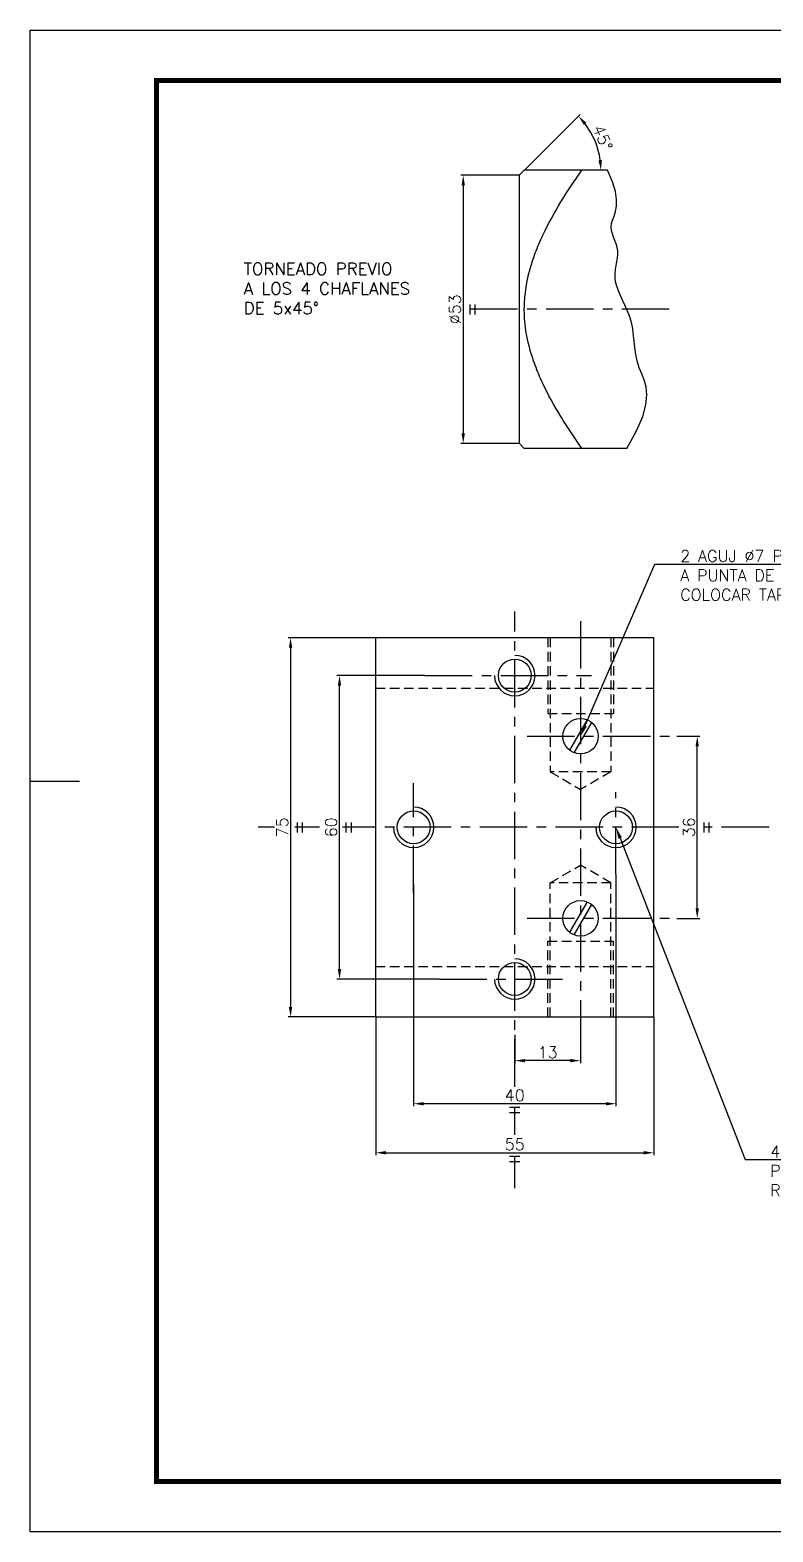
# Model space of a CAD drawing. Extents: x 0 to 420, y 0 to 297.
# Drawn here: x 0 to 146.9, y 0 to 297 of the extents above; entities that cross this region are included whole.
import ezdxf
from ezdxf import colors
from ezdxf.entities.mleader import LeaderData, LeaderLine
from ezdxf.math import Vec2, Vec3

# ---------------------------------------------------------------- set-up
doc = ezdxf.new("R2010")
doc.units = 0
doc.header["$LTSCALE"] = 7.5
doc.header["$MEASUREMENT"] = 0
doc.linetypes.add('CENTER', pattern=[2, 1.25, -0.25, 0.25, -0.25])
doc.linetypes.add('HIDDEN', pattern=[0.375, 0.25, -0.125])
doc.layers.get('0').update_dxf_attribs({"linetype": 'CONTINUOUS'})
doc.layers.get('DEFPOINTS').update_dxf_attribs({"linetype": 'CONTINUOUS'})
for name, color, linetype in [('CL', 1, 'CENTER'), ('CO', 3, 'CONTINUOUS'), ('FI', 1, 'CONTINUOUS'), ('OC', 1, 'HIDDEN')]:
    doc.layers.add(name, color=color, linetype=linetype)
doc.styles.add('ROMANS', font='ROMANS.SHX')
doc.dimstyles.new('1', dxfattribs={"dimtxt": 2.3, "dimasz": 2, "dimexe": 0.5, "dimexo": 0.0625, "dimgap": 0.5, "dimtad": 1, "dimdec": 4, "dimdsep": 46, "dimtxsty": 'ROMANS', "dimcen": -2, "dimclrt": 7, "dimadec": 0, "dimazin": 0, "dimtfac": 0.869565, "dimtdec": 4, "dimtmove": 0, "dimatfit": 3, "dimfxl": 1, "dimtolj": 1, "dimarcsym": 0})

# ---------------------------------------------------------------- blocks, each defined once
blk = doc.blocks.new('A3G')
blk.add_line((0, 148.5), (9.75, 148.5))
blk.add_lwpolyline([(0, 297), (420, 297), (420, 0), (0, 0)], close=True)
at = {"const_width": 1}
blk.add_lwpolyline([(25, 287), (410, 287), (410, 10), (25, 10)], close=True, dxfattribs=at)
blk = doc.blocks.new('*D2')
at = {"layer": 'CO', "color": 0, "lineweight": -2}
for p, q in [((78.01, 169.34), (60.69, 169.34)), ((61.19, 111.34), (61.19, 167.34)), ((80.87, 109.34), (60.69, 109.34))]:
    blk.add_line(p, q, dxfattribs=at)
at = {"layer": 'CO', "color": 0}
for points in [[(60.86, 167.34), (61.53, 167.34), (61.19, 169.34)], [(60.86, 111.34), (61.53, 111.34), (61.19, 109.34)]]:
    blk.add_solid(points, dxfattribs=at)
at = {"layer": 'DEFPOINTS', "color": 0}
for p in [(61.19, 169.34), (78.07, 169.34), (80.94, 109.34)]:
    blk.add_point(p, dxfattribs=at)
at = {"layer": 'CO', "color": 7, "insert": (59.54, 139.34), "char_height": 2.3, "attachment_point": 5, "rotation": 90, "style": 'ROMANS'}
blk.add_mtext('\\A1;60', dxfattribs=at)
blk = doc.blocks.new('*D3')
at = {"layer": 'CO', "color": 0, "lineweight": -2}
for p, q in [((68.29, 176.84), (51.01, 176.84)), ((51.51, 174.84), (51.51, 103.84)), ((68.29, 101.84), (51.01, 101.84))]:
    blk.add_line(p, q, dxfattribs=at)
at = {"layer": 'CO', "color": 0}
for points in [[(51.18, 174.84), (51.85, 174.84), (51.51, 176.84)], [(51.18, 103.84), (51.85, 103.84), (51.51, 101.84)]]:
    blk.add_solid(points, dxfattribs=at)
at = {"layer": 'DEFPOINTS', "color": 0}
for p in [(68.35, 176.84), (51.51, 101.84), (68.35, 101.84)]:
    blk.add_point(p, dxfattribs=at)
at = {"layer": 'CO', "color": 7, "insert": (49.86, 139.34), "char_height": 2.3, "attachment_point": 5, "rotation": 90, "style": 'ROMANS'}
blk.add_mtext('\\A1;75', dxfattribs=at)
blk = doc.blocks.new('*D4')
at = {"layer": 'CO', "color": 0, "lineweight": -2}
for p, q in [((75.85, 128.02), (75.85, 84.18)), ((115.85, 130.02), (115.85, 84.18)), ((113.85, 84.68), (77.85, 84.68))]:
    blk.add_line(p, q, dxfattribs=at)
at = {"layer": 'CO', "color": 0}
for points in [[(77.85, 85.01), (77.85, 84.35), (75.85, 84.68)], [(113.85, 85.01), (113.85, 84.35), (115.85, 84.68)]]:
    blk.add_solid(points, dxfattribs=at)
at = {"layer": 'DEFPOINTS', "color": 0}
for p in [(75.85, 128.08), (115.85, 130.08), (75.85, 84.68)]:
    blk.add_point(p, dxfattribs=at)
at = {"layer": 'CO', "color": 7, "insert": (95.85, 86.33), "char_height": 2.3, "attachment_point": 5, "style": 'ROMANS'}
blk.add_mtext('\\A1;40', dxfattribs=at)
blk = doc.blocks.new('*D5')
at = {"layer": 'CO', "color": 0, "lineweight": -2}
for p, q in [((95.85, 98.33), (95.85, 92.7)), ((108.85, 99.51), (108.85, 92.7)), ((106.85, 93.2), (97.85, 93.2))]:
    blk.add_line(p, q, dxfattribs=at)
at = {"layer": 'CO', "color": 0}
for points in [[(97.85, 93.54), (97.85, 92.87), (95.85, 93.2)], [(106.85, 93.54), (106.85, 92.87), (108.85, 93.2)]]:
    blk.add_solid(points, dxfattribs=at)
at = {"layer": 'DEFPOINTS', "color": 0}
for p in [(95.85, 98.4), (108.85, 99.57), (95.85, 93.2)]:
    blk.add_point(p, dxfattribs=at)
at = {"layer": 'CO', "color": 7, "insert": (102.35, 94.85), "char_height": 2.3, "attachment_point": 5, "style": 'ROMANS'}
blk.add_mtext('\\A1;13', dxfattribs=at)
blk = doc.blocks.new('*D6')
at = {"layer": 'CO', "color": 0, "lineweight": -2}
for p, q in [((127.86, 157.34), (132.42, 157.34)), ((131.92, 123.34), (131.92, 155.34)), ((127.86, 121.34), (132.42, 121.34))]:
    blk.add_line(p, q, dxfattribs=at)
at = {"layer": 'CO', "color": 0}
for points in [[(131.58, 155.34), (132.25, 155.34), (131.92, 157.34)], [(131.58, 123.34), (132.25, 123.34), (131.92, 121.34)]]:
    blk.add_solid(points, dxfattribs=at)
at = {"layer": 'DEFPOINTS', "color": 0}
for p in [(127.8, 157.34), (131.92, 157.34), (127.8, 121.34)]:
    blk.add_point(p, dxfattribs=at)
at = {"layer": 'CO', "color": 7, "insert": (130.27, 139.34), "char_height": 2.3, "attachment_point": 5, "rotation": 90, "style": 'ROMANS'}
blk.add_mtext('\\A1;36', dxfattribs=at)
blk = doc.blocks.new('*D7')
at = {"layer": 'CO', "color": 0, "lineweight": -2}
for p, q in [((68.35, 101.78), (68.35, 74.49)), ((123.35, 101.78), (123.35, 74.49)), ((70.35, 74.99), (121.35, 74.99))]:
    blk.add_line(p, q, dxfattribs=at)
at = {"layer": 'CO', "color": 0}
for points in [[(70.35, 75.32), (70.35, 74.66), (68.35, 74.99)], [(121.35, 75.32), (121.35, 74.66), (123.35, 74.99)]]:
    blk.add_solid(points, dxfattribs=at)
at = {"layer": 'DEFPOINTS', "color": 0}
for p in [(68.35, 101.84), (123.35, 101.84), (123.35, 74.99)]:
    blk.add_point(p, dxfattribs=at)
at = {"layer": 'CO', "color": 7, "insert": (95.85, 76.64), "char_height": 2.3, "attachment_point": 5, "style": 'ROMANS'}
blk.add_mtext('\\A1;55', dxfattribs=at)
blk = doc.blocks.new('*D28')
at = {"layer": 'CO', "color": 0, "lineweight": -2}
for p, q in [((96.67, 268.27), (85.15, 268.27)), ((85.65, 266.27), (85.65, 217.27)), ((96.67, 215.27), (85.15, 215.27))]:
    blk.add_line(p, q, dxfattribs=at)
at = {"layer": 'CO', "color": 0}
for points in [[(85.32, 266.27), (85.99, 266.27), (85.65, 268.27)], [(85.32, 217.27), (85.99, 217.27), (85.65, 215.27)]]:
    blk.add_solid(points, dxfattribs=at)
at = {"layer": 'DEFPOINTS', "color": 0}
for p in [(96.73, 268.27), (85.65, 215.27), (96.73, 215.27)]:
    blk.add_point(p, dxfattribs=at)
at = {"layer": 'CO', "color": 7, "insert": (84, 241.77), "char_height": 2.3, "attachment_point": 5, "rotation": 90, "style": 'ROMANS'}
blk.add_mtext('\\A1;%%C53', dxfattribs=at)
blk = doc.blocks.new('*D29')
at = {"layer": 'CO', "color": 0, "lineweight": -2}
blk.add_line((97.78, 269.32), (108.79, 280.33), dxfattribs=at)
blk.add_arc((97.73, 269.27), 15.13, 7.578, 37.422, dxfattribs=at)
at = {"layer": 'CO', "color": 0}
for points in [[(109.5, 278.25), (110, 278.69), (108.43, 279.97)], [(113.07, 271.29), (112.4, 271.25), (112.87, 269.27)]]:
    blk.add_solid(points, dxfattribs=at)
at = {"layer": 'DEFPOINTS', "color": 0}
for p in [(112.35, 273.19), (96.73, 268.27), (97.73, 269.27), (97.73, 269.27), (114.15, 269.27)]:
    blk.add_point(p, dxfattribs=at)
at = {"layer": 'CO', "color": 7, "insert": (113.24, 275.7), "char_height": 2.3, "attachment_point": 5, "rotation": 292.5, "style": 'ROMANS'}
blk.add_mtext('\\A1;45°', dxfattribs=at)

msp = doc.modelspace()

# ---------------------------------------------------------------- linework, layer by layer
for p, q in [((97.7327, 269.27267), (96.7327, 268.27267)), ((96.7327, 268.27267), (96.7327, 215.27267)), ((114.15164, 269.27267), (97.7327, 269.27267)), ((96.7327, 215.27267), (97.7327, 214.27267)), ((118.02285, 214.27267), (97.7327, 214.27267)), ((68.34993, 101.84388), (68.34993, 176.84388)), ((68.34993, 176.84388), (123.34993, 176.84388)), ((123.34993, 101.84388), (123.34993, 176.84388)), ((110.14896, 160.59388), (106.68486, 154.59388)), ((111.01499, 160.09388), (107.55089, 154.09388)), ((110.14896, 124.59388), (106.68486, 118.59388)), ((111.01499, 124.09388), (107.55089, 118.09388)), ((68.34993, 101.84388), (123.34993, 101.84388))]:
    msp.add_line(p, q)
for centre, radius in [((95.84993, 169.34388), 3.25), ((108.84993, 157.34388), 3.5), ((75.84993, 139.34388), 3.25), ((115.84993, 139.34388), 3.25), ((108.84993, 121.34388), 3.5), ((95.84993, 109.34388), 3.25)]:
    msp.add_circle(centre, radius)
msp.add_open_spline([(109.12357, 214.27267), (108.39566, 215.30209), (107.68066, 216.34197), (106.28343, 218.4483), (105.60199, 219.51366), (103.63178, 222.74227), (102.4118, 224.94136), (100.81444, 228.35608), (100.32127, 229.51393), (99.65815, 231.28896), (99.44993, 231.88704), (99.06279, 233.09781), (98.88425, 233.70973), (98.08319, 236.77314), (97.73016, 239.26274), (97.73335, 242.43478), (97.75623, 243.07464), (97.84535, 244.34351), (97.9114, 244.97334), (98.16999, 246.84984), (98.42303, 248.08354), (99.06684, 250.52137), (99.45775, 251.72619), (100.35259, 254.10865), (100.84988, 255.26978), (102.45446, 258.68514), (103.67226, 260.87267), (106.28198, 265.14265), (107.67517, 267.22432), (109.12357, 269.27267)], degree=3, knots=[0, 0, 0, 0, 0.0625, 0.0625, 0.125, 0.125, 0.25, 0.25, 0.3125, 0.3125, 0.34375, 0.34375, 0.375, 0.375, 0.5, 0.5, 0.53125, 0.53125, 0.5625, 0.5625, 0.625, 0.625, 0.6875, 0.6875, 0.75, 0.75, 0.875, 0.875, 1, 1, 1, 1])
at = {"layer": 'CL'}
for p, q in [((126.39301, 241.77267), (86.81061, 241.77267)), ((95.84993, 88.04841), (95.84993, 182.03332)), ((108.84993, 180.13538), (108.84993, 99.57219)), ((78.073, 169.34388), (111.01156, 169.34388)), ((98.27922, 157.34388), (127.79783, 157.34388)), ((75.84993, 126.34624), (75.84993, 148.10301)), ((115.84993, 130.07909), (115.84993, 146.29554)), ((48.36302, 139.34388), (45.08232, 139.34388)), ((57.20665, 139.34388), (52.35692, 139.34388)), ((128.29538, 139.34388), (61.77112, 139.34388)), ((146.12528, 139.34388), (133.43038, 139.34388)), ((98.27922, 121.34388), (127.79783, 121.34388)), ((80.93723, 109.34388), (107.07326, 109.34388)), ((95.84993, 78.56295), (95.84993, 83.83265)), ((95.84993, 68.00897), (95.84993, 74.17154))]:
    msp.add_line(p, q, dxfattribs=at)
at = {"layer": 'CO'}
for p, q in [((86.93292, 242.74458), (86.93292, 240.74446)), ((87.93292, 242.74458), (87.93292, 240.74446)), ((52.79345, 140.31579), (52.79345, 138.31567)), ((53.79345, 140.31579), (53.79345, 138.31567)), ((62.47113, 140.31579), (62.47113, 138.31567)), ((63.47113, 140.31579), (63.47113, 138.31567)), ((133.19529, 140.31579), (133.19529, 138.31567)), ((134.19529, 140.31579), (134.19529, 138.31567)), ((96.82184, 83.90665), (94.82172, 83.90665)), ((96.82184, 82.90665), (94.82172, 82.90665)), ((96.82184, 74.21749), (94.82172, 74.21749)), ((96.82184, 73.21749), (94.82172, 73.21749))]:
    msp.add_line(p, q, dxfattribs=at)
at = {"layer": 'FI'}
msp.add_lwpolyline([(118.02285, 214.27267), (119.92928, 217.7143), (121.14205, 220.56703), (121.77923, 222.91796), (121.95887, 224.85419), (121.79905, 226.46283), (121.41782, 227.83098), (120.93326, 229.04573), (120.46343, 230.1942), (120.10185, 231.34784), (119.8439, 232.51549), (119.66041, 233.69036), (119.52222, 234.86566), (119.40016, 236.03459), (119.26506, 237.19036), (119.08776, 238.32616), (118.83909, 239.43521), (118.49965, 240.512), (118.08913, 241.55625), (117.63697, 242.56896), (117.17261, 243.55115), (116.72551, 244.50383), (116.32511, 245.428), (116.00086, 246.32467), (115.7822, 247.19485), (115.68848, 248.03959), (115.69868, 248.86007), (115.78165, 249.65751), (115.90628, 250.43312), (116.04142, 251.18812), (116.15595, 251.92374), (116.21873, 252.64118), (116.19865, 253.34167), (116.0756, 254.02688), (115.87372, 254.70029), (115.62814, 255.36583), (115.37404, 256.02743), (115.14658, 256.68904), (114.9809, 257.35458), (114.91218, 258.02798), (114.97557, 258.71319), (115.18609, 259.4223), (115.47828, 260.20007), (115.7665, 261.09944), (115.96514, 262.17333), (115.98859, 263.47467), (115.75124, 265.05638), (115.16746, 266.97141), (114.15164, 269.27267)], dxfattribs=at)
for centre in [(95.84993, 169.34388), (75.84993, 139.34388), (115.84993, 139.34388), (95.84993, 109.34388)]:
    msp.add_arc(centre, 4, 180, 90, dxfattribs=at)
at = {"layer": 'OC'}
for p, q in [((102.34993, 176.84388), (102.34993, 161.84388)), ((102.84993, 176.84388), (102.84993, 150.30798)), ((114.84993, 176.84388), (114.84993, 150.30798)), ((115.34993, 176.84388), (115.34993, 161.84388)), ((68.34993, 166.84388), (123.34993, 166.84388)), ((102.34993, 161.84388), (115.34993, 161.84388)), ((102.84993, 150.30798), (108.84993, 146.84388)), ((114.84993, 150.30798), (102.84993, 150.30798)), ((114.84993, 150.30798), (108.84993, 146.84388)), ((102.84993, 128.37978), (108.84993, 131.84388)), ((114.84993, 128.37978), (108.84993, 131.84388)), ((102.84993, 101.84388), (102.84993, 128.37978)), ((114.84993, 128.37978), (102.84993, 128.37978)), ((114.84993, 101.84388), (114.84993, 128.37978)), ((102.34993, 116.84388), (115.34993, 116.84388)), ((102.34993, 101.84388), (102.34993, 116.84388)), ((115.34993, 101.84388), (115.34993, 116.84388)), ((68.34993, 111.84388), (123.34993, 111.84388))]:
    msp.add_line(p, q, dxfattribs=at)

# ---------------------------------------------------------------- block references
msp.add_blockref('A3G', (0, 0))

# ---------------------------------------------------------------- texts
at = {"layer": 'CO', "style": 'ROMANS'}
for s, p in [('TORNEADO PREVIO', (42.23858, 248.57526)), ('A LOS 4 CHAFLANES', (42.23858, 244.68954)), ('DE 5x45%%D', (42.23858, 240.80383))]:
    msp.add_text(s, height=2.4, dxfattribs=at).set_placement(p)

# ---------------------------------------------------------------- dimensions: what is measured, and where the dimension line sits
at = {"layer": 'CO'}
dim = msp.add_angular_dim_2l(base=(112.34961, 273.18926), line1=((114.15164, 269.27267), (97.7327, 269.27267)), line2=((97.7327, 269.27267), (96.7327, 268.27267)), dimstyle='1', dxfattribs=at)
dim.commit()
dim.dimension.update_dxf_attribs({"geometry": '*D29', "text_midpoint": (113.23774, 275.69507)})
dim = msp.add_linear_dim(base=(85.65354, 215.27267), p1=(96.7327, 268.27267), p2=(96.7327, 215.27267), angle=90, text='%%C<>', dimstyle='1', dxfattribs=at)
dim.commit()
dim.dimension.update_dxf_attribs({"geometry": '*D28', "text_midpoint": (84.00354, 241.77267)})
for base, p1, p2, picture, middle in [((51.51407, 101.84388), (68.34993, 176.84388), (68.34993, 101.84388), '*D3', (49.86407, 139.34388)), ((61.19175, 169.34388), (80.93723, 109.34388), (78.073, 169.34388), '*D2', (59.54175, 139.34388)), ((131.91591, 157.34388), (127.79783, 121.34388), (127.79783, 157.34388), '*D6', (130.26591, 139.34388))]:
    dim = msp.add_linear_dim(base=base, p1=p1, p2=p2, angle=90, dimstyle='1', dxfattribs=at)
    dim.commit()
    dim.dimension.update_dxf_attribs({"geometry": picture, "text_midpoint": middle})
for base, p1, p2, picture, middle in [((75.84993, 84.68065), (115.84993, 130.07909), (75.84993, 128.07909), '*D4', (95.84993, 86.33065)), ((123.34993, 74.99149), (68.34993, 101.84388), (123.34993, 101.84388), '*D7', (95.84993, 76.64149)), ((95.84993, 93.20339), (108.84993, 99.57219), (95.84993, 98.39688), '*D5', (102.34993, 94.85339))]:
    dim = msp.add_linear_dim(base=base, p1=p1, p2=p2, dimstyle='1', dxfattribs=at)
    dim.commit()
    dim.dimension.update_dxf_attribs({"geometry": picture, "text_midpoint": middle})

# ---------------------------------------------------------------- leaders
ml = msp.add_multileader_mtext('Standard', dxfattribs=at)
ml.set_content('2 AGUJ %%C7 PROF\\PA PUNTA DE MECHA : 110\\PCOLOCAR TAPON', color=7, style='ROMANS')
ml.set_leader_properties(color=256, linetype='ByLayer', lineweight=-1)
ml.build(insert=Vec2(0, 0))
ml.multileader.update_dxf_attribs({"text_left_attachment_type": 6, "text_right_attachment_type": 5, "dogleg_length": 4, "arrow_head_size": 2.3})
ctx = ml.context
ctx.base_point, ctx.char_height, ctx.arrow_head_size, ctx.landing_gap_size, ctx.plane_origin = Vec3(127.55114, 191.37609), 2.3, 2.3, 1, Vec3(112.95176, 159.25739)
ctx.left_attachment, ctx.right_attachment = 6, 5
notes = []
notes.append((ctx, [(0, (1, 1, 0), (123.55114, 191.37609), (1, 0), 4, [(0, [(108.84993, 157.34388)], 0, [])])]))
ctx.mtext.insert, ctx.mtext.flow_direction = Vec3(128.55114, 194.13609), 5
ml = msp.add_multileader_mtext('Standard', dxfattribs=at)
ml.set_content('4 AGUJ %%C6.75\\PPROF 30\\PRM 8x1.25 PROF 25', color=7, style='ROMANS')
ml.set_leader_properties(color=256, linetype='ByLayer', lineweight=-1)
ml.build(insert=Vec2(0, 0))
ml.multileader.update_dxf_attribs({"text_left_attachment_type": 6, "text_right_attachment_type": 5, "dogleg_length": 4, "arrow_head_size": 2.3})
ctx = ml.context
ctx.base_point, ctx.char_height, ctx.arrow_head_size, ctx.landing_gap_size, ctx.plane_origin = Vec3(145.36468, 73.62137), 2.3, 2.3, 1, Vec3(115.84993, 139.34388)
ctx.left_attachment, ctx.right_attachment = 6, 5
notes.append((ctx, [(0, (1, 1, 0), (141.36468, 73.62137), (1, 0), 4, [(0, [(115.84993, 139.34388)], 0, [])])]))
ctx.mtext.insert, ctx.mtext.flow_direction = Vec3(146.36468, 76.38137), 5
for ctx, leaders in notes:
    for number, flags, end, landing, length, lines in leaders:
        leader = LeaderData()
        leader.index, (leader.has_last_leader_line, leader.has_dogleg_vector, leader.attachment_direction) = number, flags
        leader.last_leader_point, leader.dogleg_vector, leader.dogleg_length = Vec3(end), Vec3(landing), length
        for number, points, colour, breaks in lines:
            line = LeaderLine()
            line.index, line.vertices, line.color, line.breaks = number, Vec3.list(points), colors.encode_raw_color(colour), breaks
            leader.lines.append(line)
        ctx.leaders.append(leader)

doc.saveas('drawing.dxf')
